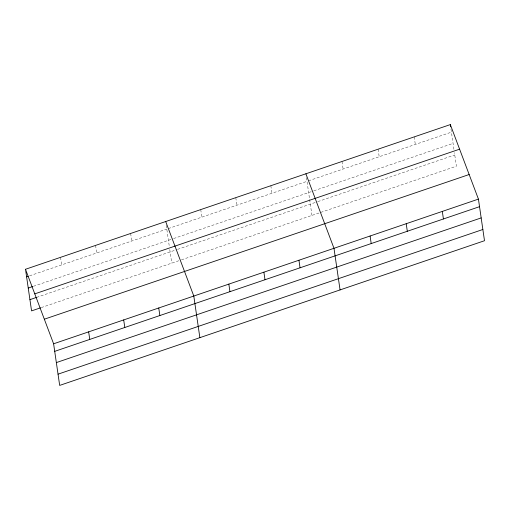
<?xml version="1.0" encoding="UTF-8"?>
<svg xmlns="http://www.w3.org/2000/svg" width="510" height="510" viewBox="0 0 510 510"><rect width="100%" height="100%" fill="white"/><g stroke="black" fill="none" stroke-linecap="round" stroke-linejoin="round"><path stroke-width="0.38" stroke-dasharray="2.55 1.91" d="M29.586 275.814L166.795 229.086M168.287 228.576L306.988 181.337M308.493 180.827L451.426 132.147M33.462 286.288L172.909 238.801M173.655 238.546L313.14 191.04M313.892 190.785L453.065 143.386M36.643 297.362L176.836 249.619M177.582 249.364L317.086 201.852M317.838 201.597L454.754 154.97M41.265 307.587L180.712 260.094M181.458 259.839L456.393 166.209L454.416 152.649M450.987 129.126L453.964 149.564M414.216 136.89L415.318 144.445M378.101 149.188L379.204 156.742M341.993 161.485L343.096 169.04M306.433 177.563L309.525 198.753M309.64 199.525L311.954 215.398M270.835 185.723L271.938 193.277M235.786 197.657L236.889 205.211M200.742 209.591L201.839 217.145M166.241 225.305L169.333 246.502M169.785 249.588L171.762 263.141M130.643 233.465L131.746 241.02M95.593 245.399L96.696 252.954M60.55 257.34L61.653 264.894"/><path stroke-width="0.76" d="M25.5 269.274L450.324 124.593L478.431 199.11L484.5 240.726L59.676 385.407L53.607 343.791L25.5 269.274L31.569 310.89L40.52 307.842M26.603 276.828L28.095 276.318M28.241 288.067L32.716 286.543M34.776 293.862L459.599 149.181M29.931 299.65L36.643 297.362M44.332 319.203L469.155 174.522M53.607 343.791L478.431 199.11M54.71 351.352L479.534 206.671M56.349 362.591L481.172 217.91M58.038 374.168L482.862 229.487M305.885 173.782L333.986 248.306L340.062 289.916M165.693 221.531L193.8 296.049L199.869 337.665M450.324 124.593L450.655 126.856M442.317 211.408L443.419 218.969M406.209 223.712L407.311 231.266M370.101 236.009L371.203 243.563M298.943 260.24L300.046 267.795M263.893 272.174L264.996 279.735M228.843 284.115L229.946 291.669M158.75 307.983L159.853 315.543M123.7 319.923L124.803 327.477M88.651 331.857L89.754 339.411"/></g></svg>
